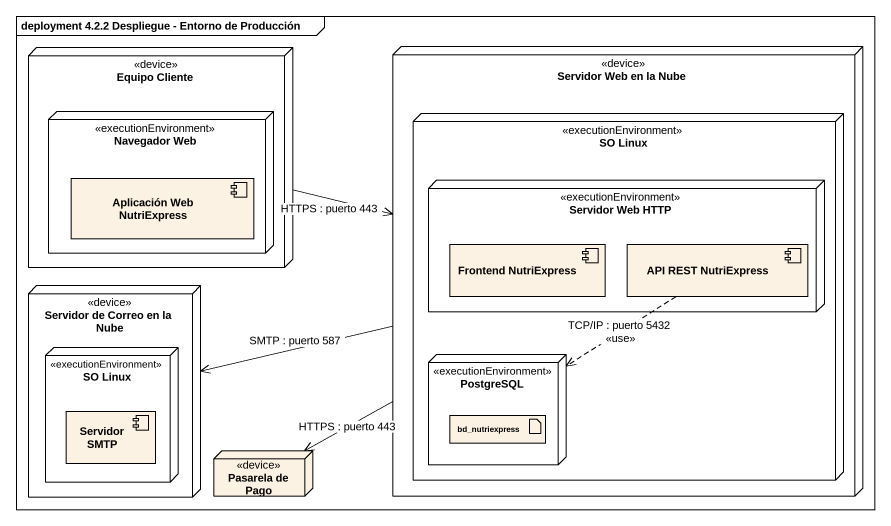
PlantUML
@startuml
mainframe deployment 4.2.2 Despliegue - Entorno de Producción
node "Equipo Cliente" as Equipo_Cliente <<device>> {
  node "Navegador Web" as Navegador_Web <<executionEnvironment>> {
    component "Aplicación Web NutriExpress" as Aplicación_Web_NutriExpress
  }
}
node "Servidor Web en la Nube" as Servidor_Web_en_la_Nube <<device>> {
  node "SO Linux" as SO_Linux <<executionEnvironment>> {
    node "Servidor Web HTTP" as Servidor_Web_HTTP <<executionEnvironment>> {
      component "Frontend NutriExpress" as Frontend_NutriExpress
      component "API REST NutriExpress" as API_REST_NutriExpress
    }
    node PostgreSQL <<executionEnvironment>> {
      artifact bd_nutriexpress
    }
  }
}
node "Servidor de Correo en la Nube" as Servidor_de_Correo_en_la <<device>> {
  node "SO Linux" as SO_Linux_2 <<executionEnvironment>> {
    component "Servidor SMTP" as Servidor_SMTP
  }
}
node "Pasarela de Pago" as Pasarela_de_Pago <<device>>
Equipo_Cliente -right-> Servidor_Web_en_la_Nube : HTTPS : puerto 443
Servidor_Web_en_la_Nube -left-> Servidor_de_Correo_en_la : SMTP : puerto 587
Servidor_Web_en_la_Nube -left-> Pasarela_de_Pago : HTTPS : puerto 443
API_REST_NutriExpress ..> PostgreSQL : TCP/IP : puerto 5432\n<<use>>
@enduml
